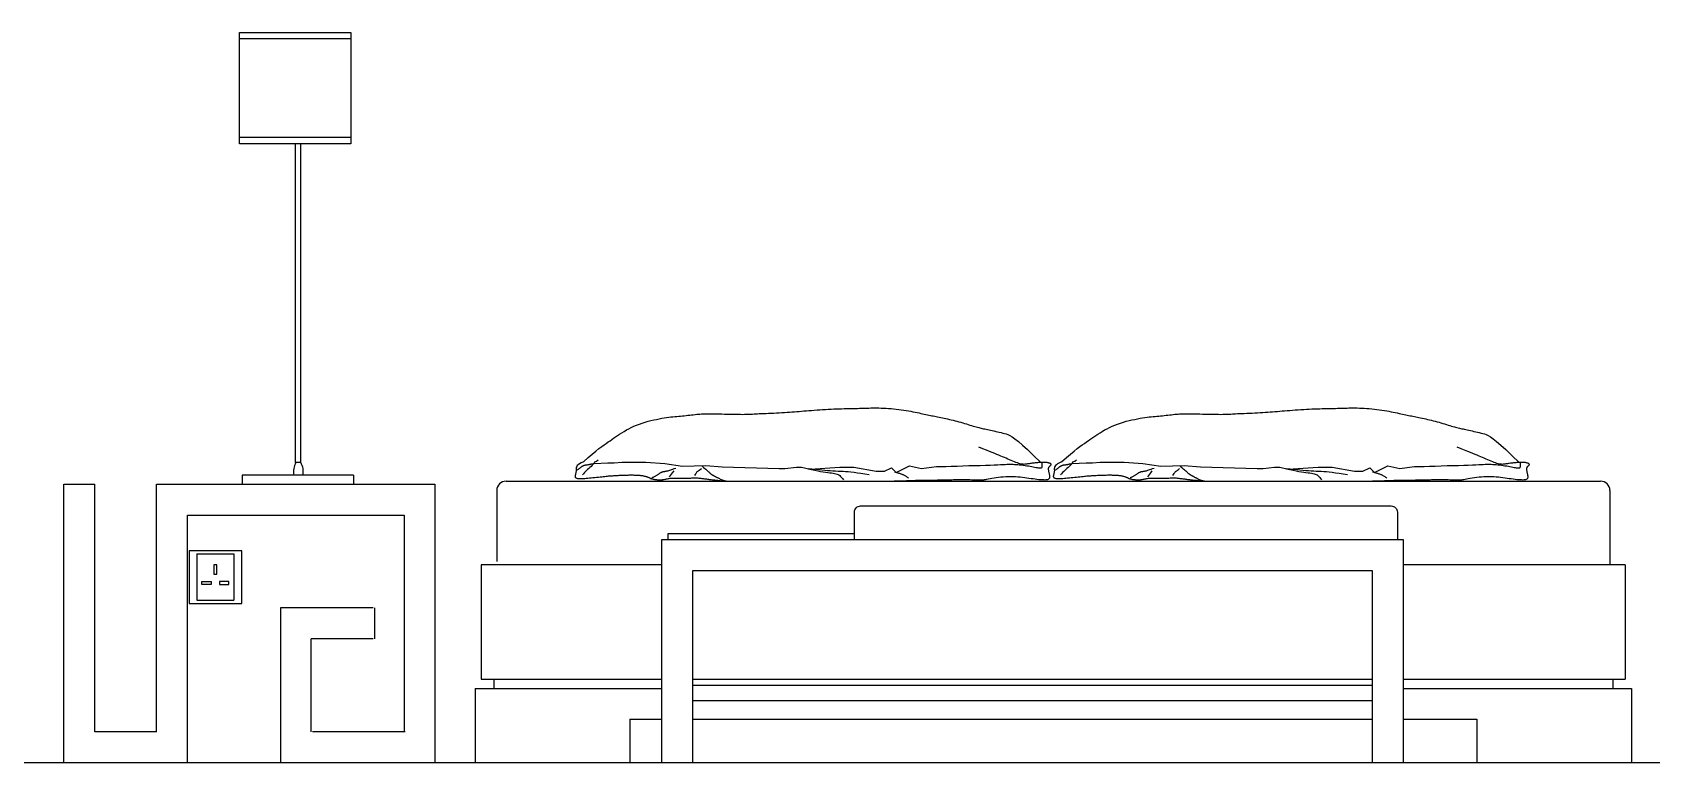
# Model space of a CAD drawing. Header units: inches. Extents: x 15.4 to 57.9, y 9.9 to 34.7.
# Drawn here: x 47.533 to 50.152, y 21.725 to 22.905 of the extents above; entities that cross this region are included whole.
import ezdxf

# ---------------------------------------------------------------- set-up
doc = ezdxf.new("R2010")
doc.units = ezdxf.units.IN
doc.header["$MEASUREMENT"] = 0
doc.layers.add('1', color=1, linetype='Continuous')
doc.layers.add('4', color=4, linetype='Continuous')

msp = doc.modelspace()

# ---------------------------------------------------------------- linework, layer by layer
at = {"layer": '1'}
for p, q in [((47.8683, 22.8952), (48.0483, 22.8952)), ((48.0483, 22.7352), (47.8683, 22.7352)), ((47.9583, 22.7252), (47.9583, 22.2096)), ((47.9667, 22.7252), (47.9667, 22.2096)), ((47.9676, 22.2096), (47.9593, 22.2096)), ((48.0524, 22.1896), (47.8724, 22.1896)), ((47.8724, 22.1896), (47.8724, 22.1746)), ((48.0524, 22.1896), (48.0524, 22.1746)), ((48.2993, 22.1796), (50.0693, 22.1796)), ((47.5843, 22.1746), (47.6343, 22.1746)), ((47.5843, 21.7246), (47.5843, 22.1746)), ((47.6343, 21.7746), (47.6343, 22.1746)), ((47.7343, 21.7746), (47.7343, 22.1746)), ((47.7343, 22.1746), (48.1843, 22.1746)), ((48.1843, 22.1746), (48.1843, 21.7246)), ((48.2843, 22.1646), (48.2843, 22.0496)), ((50.0843, 22.1646), (50.0843, 22.0446)), ((47.7843, 21.7246), (47.7843, 22.1246)), ((47.7843, 22.1246), (48.1343, 22.1246)), ((48.1343, 22.1246), (48.1343, 21.7746)), ((47.7993, 22.0621), (47.7993, 21.9871)), ((47.7993, 22.0621), (47.8593, 22.0621)), ((47.8593, 22.0621), (47.8593, 21.9871)), ((48.2593, 22.0446), (48.2593, 21.8596)), ((48.5507, 22.0446), (48.2593, 22.0446)), ((50.1093, 22.0446), (49.7507, 22.0446)), ((50.1093, 22.0446), (50.1093, 21.8596)), ((47.7993, 21.9871), (47.8593, 21.9871)), ((48.0843, 21.9746), (47.9343, 21.9746)), ((47.9343, 21.9746), (47.9343, 21.7246)), ((48.0863, 21.9746), (48.0863, 21.9246)), ((47.9843, 21.7746), (47.9843, 21.9246)), ((48.0843, 21.9246), (47.9843, 21.9246)), ((48.2493, 21.8446), (48.5507, 21.8446)), ((48.2493, 21.8446), (48.2493, 21.7246)), ((48.2593, 21.8596), (48.5507, 21.8596)), ((48.2793, 21.8596), (48.2793, 21.8446)), ((48.6007, 21.8596), (49.7007, 21.8596)), ((49.7507, 21.8596), (50.1093, 21.8596)), ((49.7507, 21.8446), (50.1193, 21.8446)), ((50.0893, 21.8596), (50.0893, 21.8446)), ((50.1193, 21.8446), (50.1193, 21.7246)), ((48.4993, 21.7946), (48.4993, 21.7246)), ((48.4993, 21.7946), (48.5507, 21.7946)), ((48.6007, 21.7946), (49.7007, 21.7946)), ((49.7507, 21.7946), (49.8693, 21.7946)), ((49.8693, 21.7946), (49.8693, 21.7246)), ((47.7343, 21.7746), (47.6343, 21.7746)), ((48.1363, 21.7746), (47.9863, 21.7746))]:
    msp.add_line(p, q, dxfattribs=at)
for points in [[(47.8683, 22.9052), (48.0483, 22.9052), (48.0483, 22.7252), (47.8683, 22.7252)], [(47.7868, 21.9821), (47.8718, 21.9821), (47.8718, 22.0671), (47.7868, 22.0671)], [(47.8268, 22.0291), (47.8318, 22.0291), (47.8318, 22.0441), (47.8268, 22.0441)], [(47.8225, 22.0176), (47.8225, 22.0126), (47.8075, 22.0126), (47.8075, 22.0176)], [(47.8361, 22.0176), (47.8361, 22.0126), (47.8511, 22.0126), (47.8511, 22.0176)]]:
    msp.add_lwpolyline(points, close=True, dxfattribs=at)
for points in [[(48.4243, 22.2111), (48.4321, 22.2178), (48.4388, 22.2235), (48.4446, 22.2282), (48.4496, 22.2322), (48.454, 22.2355), (48.4578, 22.2384), (48.4613, 22.2408), (48.4644, 22.243), (48.4674, 22.245), (48.4703, 22.247), (48.4733, 22.249), (48.4765, 22.2512), (48.4797, 22.2534), (48.483, 22.2557), (48.4865, 22.2579), (48.4901, 22.2601), (48.4939, 22.2624), (48.4978, 22.2645), (48.5018, 22.2666), (48.506, 22.2685), (48.5104, 22.2703), (48.5149, 22.272), (48.5196, 22.2736), (48.5242, 22.275), (48.5289, 22.2764), (48.5336, 22.2776), (48.5382, 22.2787), (48.5427, 22.2796), (48.547, 22.2805), (48.5512, 22.2813), (48.5551, 22.2819), (48.5589, 22.2825), (48.5625, 22.283), (48.5659, 22.2834), (48.5692, 22.2838), (48.5724, 22.2841), (48.5755, 22.2844), (48.5785, 22.2847), (48.5815, 22.2849), (48.5845, 22.2852), (48.5874, 22.2855), (48.5904, 22.2858), (48.5934, 22.2861), (48.5963, 22.2865), (48.5992, 22.2868), (48.6021, 22.2871), (48.6049, 22.2874), (48.6076, 22.2877), (48.6103, 22.2879), (48.6128, 22.2881), (48.6153, 22.2883), (48.6177, 22.2884), (48.6201, 22.2885), (48.6225, 22.2886), (48.625, 22.2886), (48.6277, 22.2887), (48.6304, 22.2886), (48.6334, 22.2886), (48.6366, 22.2885), (48.6402, 22.2885), (48.644, 22.2884), (48.6481, 22.2883), (48.6524, 22.2882), (48.6568, 22.2881), (48.6613, 22.288), (48.6657, 22.2879), (48.6701, 22.2878), (48.6742, 22.2877), (48.6782, 22.2877), (48.6818, 22.2876), (48.685, 22.2877), (48.688, 22.2877), (48.6907, 22.2878), (48.6932, 22.2879), (48.6956, 22.288), (48.698, 22.2881), (48.7005, 22.2883), (48.7031, 22.2884), (48.7058, 22.2886), (48.7088, 22.2888), (48.7122, 22.2889), (48.7158, 22.2891), (48.7197, 22.2893), (48.7237, 22.2894), (48.728, 22.2896), (48.7323, 22.2898), (48.7366, 22.29), (48.741, 22.2902), (48.7453, 22.2905), (48.7496, 22.2907), (48.7537, 22.291), (48.7577, 22.2912), (48.7617, 22.2915), (48.7656, 22.2918), (48.7694, 22.2921), (48.7733, 22.2925), (48.7772, 22.2928), (48.7811, 22.2931), (48.7851, 22.2934), (48.7892, 22.2938), (48.7935, 22.2941), (48.7978, 22.2944), (48.8023, 22.2948), (48.8068, 22.2951), (48.8113, 22.2954), (48.8159, 22.2957), (48.8204, 22.2959), (48.8249, 22.2962), (48.8293, 22.2964), (48.8336, 22.2966), (48.8378, 22.2967), (48.8419, 22.2968), (48.8459, 22.2969), (48.8498, 22.297), (48.8535, 22.2971), (48.8572, 22.2971), (48.8607, 22.2972), (48.8642, 22.2973), (48.8675, 22.2973), (48.8707, 22.2974), (48.8739, 22.2975), (48.8769, 22.2976), (48.88, 22.2977), (48.883, 22.2978), (48.886, 22.2979), (48.889, 22.298), (48.8922, 22.298), (48.8954, 22.298), (48.8988, 22.298), (48.9023, 22.298), (48.906, 22.2978), (48.9098, 22.2977), (48.9138, 22.2975), (48.9178, 22.2972), (48.922, 22.2969), (48.9261, 22.2966), (48.9303, 22.2961), (48.9344, 22.2957), (48.9385, 22.2952), (48.9425, 22.2946), (48.9464, 22.294), (48.9501, 22.2934), (48.9537, 22.2927), (48.9573, 22.292), (48.9607, 22.2913), (48.9639, 22.2906), (48.9671, 22.2899), (48.9701, 22.2892), (48.9729, 22.2885), (48.9757, 22.2879), (48.9783, 22.2874), (48.9808, 22.2868), (48.9832, 22.2863), (48.9856, 22.2859), (48.9879, 22.2854), (48.9902, 22.285), (48.9925, 22.2846), (48.9948, 22.2841), (48.9972, 22.2837), (48.9997, 22.2832), (49.0023, 22.2827), (49.0049, 22.2821), (49.0077, 22.2815), (49.0105, 22.2809), (49.0133, 22.2802), (49.0163, 22.2796), (49.0193, 22.2788), (49.0223, 22.2781), (49.0254, 22.2773), (49.0285, 22.2765), (49.0316, 22.2756), (49.0347, 22.2748), (49.0377, 22.2739), (49.0408, 22.273), (49.0438, 22.2721), (49.0467, 22.2712), (49.0495, 22.2704), (49.0522, 22.2696), (49.0548, 22.2688), (49.0572, 22.2681), (49.0595, 22.2675), (49.0616, 22.2669), (49.0636, 22.2664), (49.0656, 22.2659), (49.0675, 22.2654), (49.0695, 22.2649), (49.0714, 22.2645), (49.0735, 22.264), (49.0756, 22.2636), (49.0779, 22.2631), (49.0803, 22.2626), (49.0828, 22.262), (49.0855, 22.2614), (49.0883, 22.2608), (49.0911, 22.2602), (49.094, 22.2596), (49.0969, 22.2589), (49.0998, 22.2582), (49.1026, 22.2575), (49.1054, 22.2568), (49.1081, 22.2561), (49.1109, 22.2551), (49.1141, 22.2536), (49.1178, 22.2514), (49.1223, 22.2482), (49.1279, 22.2439), (49.1346, 22.2381), (49.1427, 22.2307), (49.1525, 22.2214), (49.1642, 22.2099)], [(49.1976, 22.2111), (49.2054, 22.2178), (49.2121, 22.2235), (49.2179, 22.2282), (49.223, 22.2322), (49.2273, 22.2355), (49.2312, 22.2384), (49.2346, 22.2408), (49.2377, 22.243), (49.2407, 22.245), (49.2436, 22.247), (49.2467, 22.249), (49.2498, 22.2512), (49.253, 22.2534), (49.2564, 22.2557), (49.2598, 22.2579), (49.2634, 22.2601), (49.2672, 22.2624), (49.2711, 22.2645), (49.2751, 22.2666), (49.2794, 22.2685), (49.2837, 22.2703), (49.2883, 22.272), (49.2929, 22.2736), (49.2976, 22.275), (49.3022, 22.2764), (49.3069, 22.2776), (49.3115, 22.2787), (49.316, 22.2796), (49.3204, 22.2805), (49.3245, 22.2813), (49.3285, 22.2819), (49.3322, 22.2825), (49.3358, 22.283), (49.3392, 22.2834), (49.3425, 22.2838), (49.3457, 22.2841), (49.3488, 22.2844), (49.3518, 22.2847), (49.3548, 22.2849), (49.3578, 22.2852), (49.3608, 22.2855), (49.3637, 22.2858), (49.3667, 22.2861), (49.3696, 22.2865), (49.3725, 22.2868), (49.3754, 22.2871), (49.3782, 22.2874), (49.3809, 22.2877), (49.3836, 22.2879), (49.3861, 22.2881), (49.3886, 22.2883), (49.391, 22.2884), (49.3934, 22.2885), (49.3959, 22.2886), (49.3984, 22.2886), (49.401, 22.2887), (49.4038, 22.2886), (49.4067, 22.2886), (49.41, 22.2885), (49.4135, 22.2885), (49.4173, 22.2884), (49.4214, 22.2883), (49.4257, 22.2882), (49.4302, 22.2881), (49.4346, 22.288), (49.439, 22.2879), (49.4434, 22.2878), (49.4476, 22.2877), (49.4515, 22.2877), (49.4551, 22.2876), (49.4583, 22.2877), (49.4613, 22.2877), (49.464, 22.2878), (49.4665, 22.2879), (49.4689, 22.288), (49.4714, 22.2881), (49.4738, 22.2883), (49.4764, 22.2884), (49.4791, 22.2886), (49.4822, 22.2888), (49.4855, 22.2889), (49.4891, 22.2891), (49.493, 22.2893), (49.4971, 22.2894), (49.5013, 22.2896), (49.5056, 22.2898), (49.51, 22.29), (49.5143, 22.2902), (49.5187, 22.2905), (49.5229, 22.2907), (49.527, 22.291), (49.5311, 22.2912), (49.535, 22.2915), (49.5389, 22.2918), (49.5427, 22.2921), (49.5466, 22.2925), (49.5505, 22.2928), (49.5544, 22.2931), (49.5584, 22.2934), (49.5626, 22.2938), (49.5668, 22.2941), (49.5712, 22.2944), (49.5756, 22.2948), (49.5801, 22.2951), (49.5846, 22.2954), (49.5892, 22.2957), (49.5937, 22.2959), (49.5982, 22.2962), (49.6026, 22.2964), (49.6069, 22.2966), (49.6112, 22.2967), (49.6153, 22.2968), (49.6192, 22.2969), (49.6231, 22.297), (49.6269, 22.2971), (49.6305, 22.2971), (49.6341, 22.2972), (49.6375, 22.2973), (49.6408, 22.2973), (49.6441, 22.2974), (49.6472, 22.2975), (49.6503, 22.2976), (49.6533, 22.2977), (49.6563, 22.2978), (49.6593, 22.2979), (49.6624, 22.298), (49.6655, 22.298), (49.6687, 22.298), (49.6721, 22.298), (49.6756, 22.298), (49.6793, 22.2978), (49.6831, 22.2977), (49.6871, 22.2975), (49.6912, 22.2972), (49.6953, 22.2969), (49.6994, 22.2966), (49.7036, 22.2961), (49.7077, 22.2957), (49.7118, 22.2952), (49.7158, 22.2946), (49.7197, 22.294), (49.7234, 22.2934), (49.7271, 22.2927), (49.7306, 22.292), (49.734, 22.2913), (49.7373, 22.2906), (49.7404, 22.2899), (49.7434, 22.2892), (49.7463, 22.2885), (49.749, 22.2879), (49.7516, 22.2874), (49.7541, 22.2868), (49.7566, 22.2863), (49.7589, 22.2859), (49.7612, 22.2854), (49.7635, 22.285), (49.7658, 22.2846), (49.7682, 22.2841), (49.7706, 22.2837), (49.773, 22.2832), (49.7756, 22.2827), (49.7782, 22.2821), (49.781, 22.2815), (49.7838, 22.2809), (49.7867, 22.2802), (49.7896, 22.2796), (49.7926, 22.2788), (49.7956, 22.2781), (49.7987, 22.2773), (49.8018, 22.2765), (49.8049, 22.2756), (49.808, 22.2748), (49.8111, 22.2739), (49.8141, 22.273), (49.8171, 22.2721), (49.82, 22.2712), (49.8228, 22.2704), (49.8255, 22.2696), (49.8281, 22.2688), (49.8305, 22.2681), (49.8328, 22.2675), (49.8349, 22.2669), (49.837, 22.2664), (49.8389, 22.2659), (49.8409, 22.2654), (49.8428, 22.2649), (49.8448, 22.2645), (49.8468, 22.264), (49.8489, 22.2636), (49.8512, 22.2631), (49.8536, 22.2626), (49.8562, 22.262), (49.8589, 22.2614), (49.8616, 22.2608), (49.8645, 22.2602), (49.8673, 22.2596), (49.8702, 22.2589), (49.8731, 22.2582), (49.8759, 22.2575), (49.8787, 22.2568), (49.8814, 22.2561), (49.8842, 22.2551), (49.8874, 22.2536), (49.8912, 22.2514), (49.8957, 22.2482), (49.9012, 22.2439), (49.9079, 22.2381), (49.9161, 22.2307), (49.9259, 22.2214), (49.9375, 22.2099)], [(48.905, 22.1796), (48.9091, 22.1796), (48.9134, 22.1797), (48.9178, 22.1798), (48.9224, 22.1799), (48.9271, 22.18), (48.9319, 22.1801), (48.9368, 22.1802), (48.9418, 22.1804), (48.9467, 22.1805), (48.9517, 22.1807), (48.9567, 22.1808), (48.9616, 22.181), (48.9665, 22.1811), (48.9712, 22.1812), (48.9759, 22.1813), (48.9803, 22.1814), (48.9847, 22.1814), (48.9889, 22.1815), (48.9929, 22.1815), (48.9968, 22.1816), (49.0004, 22.1816), (49.0039, 22.1816), (49.0072, 22.1817), (49.0102, 22.1817), (49.013, 22.1818), (49.0156, 22.1818), (49.018, 22.1819), (49.0204, 22.182), (49.0227, 22.1821), (49.0249, 22.1821), (49.0272, 22.1822), (49.0296, 22.1822), (49.0321, 22.1822), (49.0347, 22.1822), (49.0375, 22.1822), (49.0404, 22.1822), (49.0434, 22.1822), (49.0465, 22.1821), (49.0495, 22.1821), (49.0524, 22.182), (49.0553, 22.1819), (49.0579, 22.1818), (49.0603, 22.1818), (49.0624, 22.1817), (49.0642, 22.1817), (49.0657, 22.1817), (49.067, 22.1817), (49.0682, 22.1817), (49.0693, 22.1818), (49.0705, 22.1819), (49.0717, 22.182), (49.0732, 22.1823), (49.0749, 22.1826), (49.0769, 22.1829), (49.0792, 22.1834), (49.082, 22.1839), (49.085, 22.1844), (49.0884, 22.185), (49.0919, 22.1855), (49.0956, 22.186), (49.0995, 22.1865), (49.1034, 22.1869), (49.1074, 22.1872), (49.1114, 22.1873), (49.1154, 22.1874), (49.1193, 22.1873), (49.1231, 22.1871), (49.1269, 22.1868), (49.1307, 22.1864), (49.1344, 22.186), (49.138, 22.1855), (49.1415, 22.1851), (49.1449, 22.1846), (49.1483, 22.1841), (49.1516, 22.1837), (49.1547, 22.1833), (49.1578, 22.1829), (49.1606, 22.1826), (49.1634, 22.1823), (49.1659, 22.1822), (49.1682, 22.1821), (49.1703, 22.182), (49.1722, 22.1821), (49.1738, 22.1822), (49.1752, 22.1825), (49.1763, 22.1828), (49.1771, 22.1833), (49.1778, 22.1838), (49.1782, 22.1844), (49.1786, 22.1851), (49.1787, 22.1859), (49.1788, 22.1867), (49.1787, 22.1876), (49.1786, 22.1885), (49.1784, 22.1895), (49.1782, 22.1906), (49.178, 22.1916), (49.1777, 22.1927), (49.1774, 22.1937), (49.1772, 22.1948), (49.177, 22.1958), (49.1768, 22.1968), (49.1766, 22.1977), (49.1765, 22.1986), (49.1765, 22.1993), (49.1766, 22.2), (49.1767, 22.2007), (49.1768, 22.2012), (49.1771, 22.2018), (49.1773, 22.2022), (49.1776, 22.2027), (49.1779, 22.2031), (49.1782, 22.2035), (49.1786, 22.2038), (49.1789, 22.2042), (49.1793, 22.2045), (49.1796, 22.2049), (49.18, 22.2052), (49.1802, 22.2055), (49.1805, 22.2058), (49.1806, 22.2061), (49.1807, 22.2064), (49.1807, 22.2068), (49.1806, 22.2071), (49.1804, 22.2074), (49.1801, 22.2077), (49.1797, 22.208), (49.1792, 22.2083), (49.1786, 22.2085), (49.1779, 22.2088), (49.1772, 22.209), (49.1763, 22.2092), (49.1754, 22.2094), (49.1745, 22.2096), (49.1735, 22.2097), (49.1725, 22.2099), (49.1714, 22.2099), (49.1702, 22.21), (49.169, 22.21), (49.1677, 22.21), (49.1663, 22.21), (49.1649, 22.2099), (49.1635, 22.2099), (49.1619, 22.2098), (49.1603, 22.2097), (49.1586, 22.2095), (49.1569, 22.2094), (49.1552, 22.2092), (49.1535, 22.209), (49.1517, 22.2088), (49.15, 22.2086), (49.1484, 22.2084), (49.1468, 22.2082), (49.1452, 22.2079), (49.1438, 22.2077), (49.1424, 22.2074), (49.1411, 22.2072), (49.1398, 22.207), (49.1384, 22.2069), (49.137, 22.2068), (49.1356, 22.2069), (49.134, 22.207), (49.1323, 22.2073), (49.1304, 22.2077), (49.1284, 22.2083), (49.1262, 22.2091), (49.1239, 22.2099), (49.1214, 22.2109), (49.1189, 22.2119), (49.1162, 22.2131), (49.1135, 22.2142), (49.1107, 22.2154), (49.1079, 22.2166), (49.1051, 22.2179), (49.1023, 22.219), (49.0994, 22.2202), (49.0964, 22.2215), (49.0931, 22.2228), (49.0895, 22.2243), (49.0855, 22.2259), (49.0811, 22.2277), (49.0761, 22.2297), (49.0705, 22.232), (49.0641, 22.2346)], [(49.6783, 22.1796), (49.6824, 22.1796), (49.6867, 22.1797), (49.6912, 22.1798), (49.6957, 22.1799), (49.7004, 22.18), (49.7052, 22.1801), (49.7101, 22.1802), (49.7151, 22.1804), (49.7201, 22.1805), (49.7251, 22.1807), (49.73, 22.1808), (49.7349, 22.181), (49.7398, 22.1811), (49.7445, 22.1812), (49.7492, 22.1813), (49.7537, 22.1814), (49.758, 22.1814), (49.7622, 22.1815), (49.7663, 22.1815), (49.7701, 22.1816), (49.7738, 22.1816), (49.7772, 22.1816), (49.7805, 22.1817), (49.7835, 22.1817), (49.7863, 22.1818), (49.7889, 22.1818), (49.7914, 22.1819), (49.7937, 22.182), (49.796, 22.1821), (49.7983, 22.1821), (49.8006, 22.1822), (49.8029, 22.1822), (49.8054, 22.1822), (49.808, 22.1822), (49.8108, 22.1822), (49.8137, 22.1822), (49.8167, 22.1822), (49.8198, 22.1821), (49.8228, 22.1821), (49.8258, 22.182), (49.8286, 22.1819), (49.8312, 22.1818), (49.8336, 22.1818), (49.8357, 22.1817), (49.8375, 22.1817), (49.839, 22.1817), (49.8403, 22.1817), (49.8415, 22.1817), (49.8426, 22.1818), (49.8438, 22.1819), (49.8451, 22.182), (49.8465, 22.1823), (49.8482, 22.1826), (49.8502, 22.1829), (49.8526, 22.1834), (49.8553, 22.1839), (49.8584, 22.1844), (49.8617, 22.185), (49.8652, 22.1855), (49.8689, 22.186), (49.8728, 22.1865), (49.8767, 22.1869), (49.8807, 22.1872), (49.8847, 22.1873), (49.8887, 22.1874), (49.8926, 22.1873), (49.8965, 22.1871), (49.9003, 22.1868), (49.904, 22.1864), (49.9077, 22.186), (49.9113, 22.1855), (49.9148, 22.1851), (49.9183, 22.1846), (49.9216, 22.1841), (49.9249, 22.1837), (49.9281, 22.1833), (49.9311, 22.1829), (49.934, 22.1826), (49.9367, 22.1823), (49.9392, 22.1822), (49.9416, 22.1821), (49.9437, 22.182), (49.9455, 22.1821), (49.9472, 22.1822), (49.9485, 22.1825), (49.9496, 22.1828), (49.9505, 22.1833), (49.9511, 22.1838), (49.9516, 22.1844), (49.9519, 22.1851), (49.952, 22.1859), (49.9521, 22.1867), (49.952, 22.1876), (49.9519, 22.1885), (49.9517, 22.1895), (49.9515, 22.1906), (49.9513, 22.1916), (49.951, 22.1927), (49.9508, 22.1937), (49.9505, 22.1948), (49.9503, 22.1958), (49.9501, 22.1968), (49.95, 22.1977), (49.9499, 22.1986), (49.9499, 22.1993), (49.9499, 22.2), (49.95, 22.2007), (49.9502, 22.2012), (49.9504, 22.2018), (49.9506, 22.2022), (49.9509, 22.2027), (49.9512, 22.2031), (49.9516, 22.2035), (49.9519, 22.2038), (49.9523, 22.2042), (49.9526, 22.2045), (49.953, 22.2049), (49.9533, 22.2052), (49.9536, 22.2055), (49.9538, 22.2058), (49.954, 22.2061), (49.9541, 22.2064), (49.9541, 22.2068), (49.954, 22.2071), (49.9537, 22.2074), (49.9534, 22.2077), (49.953, 22.208), (49.9525, 22.2083), (49.9519, 22.2085), (49.9512, 22.2088), (49.9505, 22.209), (49.9497, 22.2092), (49.9488, 22.2094), (49.9478, 22.2096), (49.9468, 22.2097), (49.9458, 22.2099), (49.9447, 22.2099), (49.9435, 22.21), (49.9423, 22.21), (49.941, 22.21), (49.9397, 22.21), (49.9383, 22.2099), (49.9368, 22.2099), (49.9352, 22.2098), (49.9336, 22.2097), (49.932, 22.2095), (49.9303, 22.2094), (49.9285, 22.2092), (49.9268, 22.209), (49.9251, 22.2088), (49.9234, 22.2086), (49.9217, 22.2084), (49.9201, 22.2082), (49.9186, 22.2079), (49.9171, 22.2077), (49.9158, 22.2074), (49.9144, 22.2072), (49.9131, 22.207), (49.9117, 22.2069), (49.9104, 22.2068), (49.9089, 22.2069), (49.9073, 22.207), (49.9056, 22.2073), (49.9038, 22.2077), (49.9017, 22.2083), (49.8996, 22.2091), (49.8972, 22.2099), (49.8948, 22.2109), (49.8922, 22.2119), (49.8895, 22.2131), (49.8868, 22.2142), (49.884, 22.2154), (49.8812, 22.2166), (49.8784, 22.2179), (49.8756, 22.219), (49.8727, 22.2202), (49.8697, 22.2215), (49.8664, 22.2228), (49.8628, 22.2243), (49.8589, 22.2259), (49.8544, 22.2277), (49.8494, 22.2297), (49.8438, 22.232), (49.8374, 22.2346)], [(48.4243, 22.2111), (48.4208, 22.2094), (48.418, 22.2077), (48.4159, 22.2061), (48.4145, 22.2047), (48.4135, 22.2033), (48.4129, 22.202), (48.4126, 22.2008), (48.4126, 22.1996), (48.4126, 22.1985), (48.4127, 22.1974), (48.4126, 22.1963), (48.4126, 22.1953), (48.4124, 22.1943), (48.4122, 22.1934), (48.412, 22.1924), (48.4118, 22.1916), (48.4116, 22.1907), (48.4114, 22.19), (48.4112, 22.1892), (48.411, 22.1885), (48.411, 22.1879), (48.411, 22.1873), (48.411, 22.1868), (48.4112, 22.1863), (48.4114, 22.1858), (48.4117, 22.1854), (48.4121, 22.1851), (48.4126, 22.1848), (48.4132, 22.1845), (48.4139, 22.1843), (48.4148, 22.1841), (48.4157, 22.184), (48.4168, 22.1839), (48.418, 22.1838), (48.4194, 22.1838), (48.4209, 22.1838), (48.4226, 22.1839), (48.4245, 22.184), (48.4266, 22.1841), (48.4289, 22.1843), (48.4314, 22.1845), (48.4341, 22.1848), (48.4369, 22.185), (48.4398, 22.1853), (48.4427, 22.1857), (48.4457, 22.186), (48.4486, 22.1863), (48.4514, 22.1866), (48.4541, 22.1869), (48.4566, 22.1872), (48.459, 22.1874), (48.4612, 22.1876), (48.4632, 22.1878), (48.4651, 22.188), (48.4669, 22.1881), (48.4686, 22.1883), (48.4702, 22.1884), (48.4719, 22.1885), (48.4735, 22.1886), (48.4752, 22.1887), (48.4769, 22.1888), (48.4786, 22.1889), (48.4804, 22.189), (48.4822, 22.1891), (48.4841, 22.1892), (48.4859, 22.1893), (48.4878, 22.1894), (48.4896, 22.1894), (48.4914, 22.1895), (48.4932, 22.1896), (48.495, 22.1896), (48.4967, 22.1896), (48.4984, 22.1897), (48.5001, 22.1897), (48.5017, 22.1897), (48.5033, 22.1897), (48.5048, 22.1897), (48.5063, 22.1896), (48.5078, 22.1896), (48.5092, 22.1896), (48.5106, 22.1895), (48.5119, 22.1894), (48.5131, 22.1893), (48.5143, 22.1893), (48.5155, 22.1891), (48.5167, 22.189), (48.5178, 22.1889), (48.5189, 22.1887), (48.52, 22.1886), (48.5211, 22.1884), (48.5222, 22.1881), (48.5232, 22.1879), (48.5242, 22.1877), (48.5252, 22.1874), (48.5262, 22.1871), (48.5271, 22.1869), (48.5279, 22.1866), (48.5287, 22.1863), (48.5293, 22.1861), (48.53, 22.1858), (48.5305, 22.1856), (48.5309, 22.1853), (48.5313, 22.1851), (48.5317, 22.1849), (48.5321, 22.1846), (48.5324, 22.1844), (48.5329, 22.1842), (48.5333, 22.184), (48.5339, 22.1838), (48.5345, 22.1836), (48.5353, 22.1834), (48.5362, 22.1832), (48.5372, 22.183), (48.5382, 22.1828), (48.5393, 22.1826), (48.5404, 22.1825), (48.5415, 22.1823), (48.5426, 22.1821), (48.5437, 22.182), (48.5448, 22.1819), (48.5457, 22.1818), (48.5467, 22.1817), (48.5476, 22.1817), (48.5485, 22.1817), (48.5494, 22.1817), (48.5503, 22.1817), (48.5512, 22.1818), (48.5521, 22.1819), (48.5531, 22.1821), (48.5541, 22.1822), (48.5552, 22.1825), (48.5564, 22.1827), (48.5576, 22.183), (48.559, 22.1833), (48.5603, 22.1836), (48.5618, 22.1838), (48.5633, 22.1841), (48.5649, 22.1843), (48.5665, 22.1845), (48.5682, 22.1846), (48.57, 22.1847), (48.5718, 22.1847), (48.5737, 22.1847), (48.5756, 22.1846), (48.5775, 22.1846), (48.5794, 22.1845), (48.5814, 22.1844), (48.5833, 22.1843), (48.5852, 22.1843), (48.5871, 22.1843), (48.589, 22.1843), (48.5908, 22.1844), (48.5926, 22.1844), (48.5944, 22.1845), (48.5962, 22.1846), (48.5979, 22.1847), (48.5996, 22.1848), (48.6013, 22.1849), (48.603, 22.1849), (48.6046, 22.185), (48.6063, 22.1849), (48.6079, 22.1849), (48.6095, 22.1848), (48.611, 22.1847), (48.6126, 22.1845), (48.6141, 22.1844), (48.6157, 22.1842), (48.6172, 22.184), (48.6188, 22.1838), (48.6203, 22.1836), (48.6218, 22.1834), (48.6234, 22.1832), (48.6249, 22.183), (48.6265, 22.1828), (48.628, 22.1826), (48.6296, 22.1824), (48.6312, 22.1822), (48.6329, 22.182), (48.6346, 22.1818), (48.6363, 22.1816), (48.638, 22.1814), (48.6398, 22.1812), (48.6417, 22.181), (48.6437, 22.1808), (48.6458, 22.1806), (48.648, 22.1804), (48.6504, 22.1803), (48.6529, 22.1801), (48.6555, 22.18), (48.6584, 22.1799), (48.6615, 22.1798), (48.6647, 22.1797), (48.6682, 22.1796), (48.6718, 22.1796), (48.6756, 22.1796), (48.6796, 22.1796)], [(48.4145, 22.1976), (48.4154, 22.1983), (48.4162, 22.199), (48.417, 22.1996), (48.4177, 22.2002), (48.4185, 22.2008), (48.4192, 22.2013), (48.4198, 22.2018), (48.4205, 22.2023), (48.4211, 22.2027), (48.4216, 22.2031), (48.4221, 22.2035), (48.4226, 22.2038), (48.4231, 22.2041), (48.4235, 22.2044), (48.4239, 22.2046), (48.4244, 22.2048), (48.4248, 22.205), (48.4253, 22.2052), (48.4258, 22.2054), (48.4264, 22.2055), (48.427, 22.2057), (48.4276, 22.2058), (48.4283, 22.2059), (48.429, 22.206), (48.4297, 22.2061), (48.4305, 22.2062), (48.4312, 22.2063), (48.432, 22.2065), (48.4327, 22.2066), (48.4335, 22.2067), (48.4342, 22.2068), (48.435, 22.207), (48.4357, 22.2071), (48.4364, 22.2073), (48.4372, 22.2074), (48.438, 22.2076), (48.4388, 22.2077), (48.4397, 22.2079), (48.4407, 22.208), (48.4417, 22.2081)], [(48.4407, 22.2074), (48.4386, 22.2054), (48.4367, 22.2035), (48.4348, 22.2017), (48.433, 22.2001), (48.4312, 22.1984), (48.4295, 22.1968), (48.4278, 22.1952), (48.4261, 22.1935), (48.4244, 22.1917), (48.4227, 22.1898)], [(48.4417, 22.2081), (48.4427, 22.211), (48.4456, 22.2118), (48.4484, 22.2139)], [(48.4417, 22.2081), (48.4641, 22.2091), (48.4743, 22.2091), (48.4866, 22.2101), (48.5254, 22.2101), (48.556, 22.2081), (48.5846, 22.204), (48.6223, 22.205), (48.6489, 22.203), (48.7407, 22.1999), (48.7503, 22.2002)], [(48.9953, 22.2032), (49.0024, 22.2034), (49.0105, 22.2036), (49.0193, 22.2039), (49.0286, 22.2041), (49.0382, 22.2044), (49.0478, 22.2047), (49.0572, 22.2049), (49.0662, 22.2052), (49.0745, 22.2055), (49.0821, 22.2057), (49.0886, 22.206), (49.0941, 22.2062), (49.0988, 22.2064), (49.1028, 22.2066), (49.1063, 22.2068), (49.1092, 22.2069), (49.1119, 22.207), (49.1143, 22.207), (49.1167, 22.207), (49.1191, 22.2069), (49.1216, 22.2068), (49.1242, 22.2066), (49.127, 22.2064), (49.1298, 22.2061), (49.1327, 22.2058), (49.1356, 22.2054), (49.1385, 22.205), (49.1414, 22.2046), (49.1441, 22.2042), (49.1468, 22.2037), (49.1493, 22.2032), (49.1517, 22.2028), (49.154, 22.2023), (49.156, 22.2019), (49.158, 22.2016), (49.1597, 22.2013), (49.1612, 22.2011), (49.1626, 22.201), (49.1637, 22.201), (49.1646, 22.2011), (49.1654, 22.2014), (49.1659, 22.2018), (49.1662, 22.2024), (49.1664, 22.2031), (49.1665, 22.2039), (49.1665, 22.2049), (49.1665, 22.206), (49.1664, 22.2072), (49.1664, 22.2085), (49.1663, 22.21)], [(49.1976, 22.2111), (49.1941, 22.2094), (49.1913, 22.2077), (49.1893, 22.2061), (49.1878, 22.2047), (49.1868, 22.2033), (49.1862, 22.202), (49.186, 22.2008), (49.1859, 22.1996), (49.1859, 22.1985), (49.186, 22.1974), (49.186, 22.1963), (49.1859, 22.1953), (49.1857, 22.1943), (49.1856, 22.1934), (49.1853, 22.1924), (49.1851, 22.1916), (49.1849, 22.1907), (49.1847, 22.19), (49.1845, 22.1892), (49.1844, 22.1885), (49.1843, 22.1879), (49.1843, 22.1873), (49.1844, 22.1868), (49.1845, 22.1863), (49.1847, 22.1858), (49.1851, 22.1854), (49.1855, 22.1851), (49.186, 22.1848), (49.1866, 22.1845), (49.1873, 22.1843), (49.1881, 22.1841), (49.189, 22.184), (49.1901, 22.1839), (49.1913, 22.1838), (49.1927, 22.1838), (49.1943, 22.1838), (49.196, 22.1839), (49.1979, 22.184), (49.1999, 22.1841), (49.2022, 22.1843), (49.2047, 22.1845), (49.2074, 22.1848), (49.2102, 22.185), (49.2131, 22.1853), (49.216, 22.1857), (49.219, 22.186), (49.2219, 22.1863), (49.2247, 22.1866), (49.2274, 22.1869), (49.23, 22.1872), (49.2323, 22.1874), (49.2345, 22.1876), (49.2365, 22.1878), (49.2384, 22.188), (49.2402, 22.1881), (49.2419, 22.1883), (49.2436, 22.1884), (49.2452, 22.1885), (49.2468, 22.1886), (49.2485, 22.1887), (49.2502, 22.1888), (49.252, 22.1889), (49.2538, 22.189), (49.2556, 22.1891), (49.2574, 22.1892), (49.2592, 22.1893), (49.2611, 22.1894), (49.2629, 22.1894), (49.2647, 22.1895), (49.2665, 22.1896), (49.2683, 22.1896), (49.27, 22.1896), (49.2718, 22.1897), (49.2734, 22.1897), (49.275, 22.1897), (49.2766, 22.1897), (49.2782, 22.1897), (49.2797, 22.1896), (49.2811, 22.1896), (49.2825, 22.1896), (49.2839, 22.1895), (49.2852, 22.1894), (49.2865, 22.1893), (49.2877, 22.1893), (49.2889, 22.1891), (49.29, 22.189), (49.2912, 22.1889), (49.2923, 22.1887), (49.2934, 22.1886), (49.2944, 22.1884), (49.2955, 22.1881), (49.2966, 22.1879), (49.2976, 22.1877), (49.2986, 22.1874), (49.2995, 22.1871), (49.3004, 22.1869), (49.3012, 22.1866), (49.302, 22.1863), (49.3027, 22.1861), (49.3033, 22.1858), (49.3038, 22.1856), (49.3043, 22.1853), (49.3047, 22.1851), (49.305, 22.1849), (49.3054, 22.1846), (49.3058, 22.1844), (49.3062, 22.1842), (49.3067, 22.184), (49.3072, 22.1838), (49.3079, 22.1836), (49.3087, 22.1834), (49.3095, 22.1832), (49.3105, 22.183), (49.3115, 22.1828), (49.3126, 22.1826), (49.3137, 22.1825), (49.3148, 22.1823), (49.3159, 22.1821), (49.317, 22.182), (49.3181, 22.1819), (49.3191, 22.1818), (49.32, 22.1817), (49.3209, 22.1817), (49.3218, 22.1817), (49.3227, 22.1817), (49.3236, 22.1817), (49.3245, 22.1818), (49.3254, 22.1819), (49.3264, 22.1821), (49.3274, 22.1822), (49.3285, 22.1825), (49.3297, 22.1827), (49.331, 22.183), (49.3323, 22.1833), (49.3337, 22.1836), (49.3351, 22.1838), (49.3366, 22.1841), (49.3382, 22.1843), (49.3399, 22.1845), (49.3416, 22.1846), (49.3433, 22.1847), (49.3451, 22.1847), (49.347, 22.1847), (49.3489, 22.1846), (49.3508, 22.1846), (49.3527, 22.1845), (49.3547, 22.1844), (49.3566, 22.1843), (49.3585, 22.1843), (49.3604, 22.1843), (49.3623, 22.1843), (49.3642, 22.1844), (49.366, 22.1844), (49.3678, 22.1845), (49.3695, 22.1846), (49.3713, 22.1847), (49.373, 22.1848), (49.3747, 22.1849), (49.3763, 22.1849), (49.378, 22.185), (49.3796, 22.1849), (49.3812, 22.1849), (49.3828, 22.1848), (49.3844, 22.1847), (49.3859, 22.1845), (49.3875, 22.1844), (49.389, 22.1842), (49.3906, 22.184), (49.3921, 22.1838), (49.3936, 22.1836), (49.3951, 22.1834), (49.3967, 22.1832), (49.3982, 22.183), (49.3998, 22.1828), (49.4014, 22.1826), (49.4029, 22.1824), (49.4046, 22.1822), (49.4062, 22.182), (49.4079, 22.1818), (49.4096, 22.1816), (49.4114, 22.1814), (49.4132, 22.1812), (49.4151, 22.181), (49.417, 22.1808), (49.4191, 22.1806), (49.4213, 22.1804), (49.4237, 22.1803), (49.4262, 22.1801), (49.4289, 22.18), (49.4317, 22.1799), (49.4348, 22.1798), (49.438, 22.1797), (49.4415, 22.1796), (49.4451, 22.1796), (49.4489, 22.1796), (49.4529, 22.1796)], [(49.1879, 22.1976), (49.1887, 22.1983), (49.1895, 22.199), (49.1903, 22.1996), (49.1911, 22.2002), (49.1918, 22.2008), (49.1925, 22.2013), (49.1932, 22.2018), (49.1938, 22.2023), (49.1944, 22.2027), (49.1949, 22.2031), (49.1954, 22.2035), (49.1959, 22.2038), (49.1964, 22.2041), (49.1968, 22.2044), (49.1973, 22.2046), (49.1977, 22.2048), (49.1982, 22.205), (49.1986, 22.2052), (49.1991, 22.2054), (49.1997, 22.2055), (49.2003, 22.2057), (49.2009, 22.2058), (49.2016, 22.2059), (49.2023, 22.206), (49.203, 22.2061), (49.2038, 22.2062), (49.2045, 22.2063), (49.2053, 22.2065), (49.2061, 22.2066), (49.2068, 22.2067), (49.2076, 22.2068), (49.2083, 22.207), (49.209, 22.2071), (49.2098, 22.2073), (49.2105, 22.2074), (49.2113, 22.2076), (49.2122, 22.2077), (49.2131, 22.2079), (49.214, 22.208), (49.215, 22.2081)], [(49.214, 22.2074), (49.212, 22.2054), (49.21, 22.2035), (49.2081, 22.2017), (49.2063, 22.2001), (49.2045, 22.1984), (49.2028, 22.1968), (49.2011, 22.1952), (49.1994, 22.1935), (49.1977, 22.1917), (49.196, 22.1898)], [(49.215, 22.2081), (49.216, 22.211), (49.2189, 22.2118), (49.2218, 22.2139)], [(49.215, 22.2081), (49.2375, 22.2091), (49.2477, 22.2091), (49.2599, 22.2101), (49.2987, 22.2101), (49.3293, 22.2081), (49.3579, 22.204), (49.3957, 22.205), (49.4222, 22.203), (49.5141, 22.1999), (49.5236, 22.2002)], [(49.7686, 22.2032), (49.7758, 22.2034), (49.7838, 22.2036), (49.7927, 22.2039), (49.8019, 22.2041), (49.8115, 22.2044), (49.8211, 22.2047), (49.8305, 22.2049), (49.8395, 22.2052), (49.8479, 22.2055), (49.8554, 22.2057), (49.8619, 22.206), (49.8674, 22.2062), (49.8722, 22.2064), (49.8762, 22.2066), (49.8796, 22.2068), (49.8826, 22.2069), (49.8852, 22.207), (49.8876, 22.207), (49.89, 22.207), (49.8924, 22.2069), (49.8949, 22.2068), (49.8976, 22.2066), (49.9003, 22.2064), (49.9032, 22.2061), (49.9061, 22.2058), (49.909, 22.2054), (49.9118, 22.205), (49.9147, 22.2046), (49.9175, 22.2042), (49.9201, 22.2037), (49.9227, 22.2032), (49.925, 22.2028), (49.9273, 22.2023), (49.9294, 22.2019), (49.9313, 22.2016), (49.933, 22.2013), (49.9346, 22.2011), (49.9359, 22.201), (49.9371, 22.201), (49.938, 22.2011), (49.9387, 22.2014), (49.9392, 22.2018), (49.9395, 22.2024), (49.9398, 22.2031), (49.9398, 22.2039), (49.9399, 22.2049), (49.9398, 22.206), (49.9398, 22.2072), (49.9397, 22.2085), (49.9397, 22.21)], [(48.535, 22.1853), (48.5358, 22.1856), (48.5366, 22.1859), (48.5375, 22.1863), (48.5384, 22.1868), (48.5394, 22.1873), (48.5403, 22.1878), (48.5413, 22.1883), (48.5423, 22.1889), (48.5432, 22.1894), (48.5441, 22.19), (48.5449, 22.1906), (48.5458, 22.1911), (48.5465, 22.1916), (48.5473, 22.1921), (48.548, 22.1925), (48.5487, 22.193), (48.5494, 22.1934), (48.55, 22.1937), (48.5507, 22.1941), (48.5513, 22.1944), (48.5519, 22.1946), (48.5526, 22.1948), (48.5532, 22.195), (48.5539, 22.1951), (48.5545, 22.1953), (48.5552, 22.1954), (48.556, 22.1955), (48.5567, 22.1957), (48.5576, 22.1958), (48.5584, 22.196), (48.5593, 22.1961), (48.5603, 22.1964), (48.5614, 22.1966), (48.5626, 22.197), (48.564, 22.1974), (48.5656, 22.1979), (48.5673, 22.1984), (48.5692, 22.1991), (48.5714, 22.1999), (48.5738, 22.2008)], [(48.5636, 22.1865), (48.5685, 22.1931), (48.571, 22.1963)], [(48.6045, 22.189), (48.6055, 22.1906), (48.6063, 22.192), (48.6071, 22.1931), (48.6078, 22.1941), (48.6086, 22.195), (48.6094, 22.1958), (48.6104, 22.1966), (48.6117, 22.1976), (48.6132, 22.1987), (48.6151, 22.2)], [(48.6163, 22.2037), (48.6186, 22.2019), (48.6206, 22.2003), (48.6223, 22.1989), (48.6238, 22.1976), (48.6251, 22.1964), (48.6261, 22.1954), (48.6271, 22.1945), (48.6279, 22.1937), (48.6286, 22.193), (48.6293, 22.1923), (48.6299, 22.1918), (48.6305, 22.1913), (48.6311, 22.1909), (48.6316, 22.1905), (48.6322, 22.1902), (48.6327, 22.1899), (48.6332, 22.1896), (48.6336, 22.1894), (48.6341, 22.1891), (48.6346, 22.1889), (48.635, 22.1887), (48.6355, 22.1885), (48.6359, 22.1882), (48.6364, 22.1879), (48.6369, 22.1877), (48.6375, 22.1874), (48.6381, 22.187), (48.6387, 22.1867), (48.6394, 22.1863), (48.6402, 22.1858), (48.6411, 22.1853), (48.6421, 22.1848), (48.6432, 22.1843), (48.6444, 22.1837), (48.6457, 22.1831), (48.6471, 22.1825), (48.6486, 22.1819), (48.6502, 22.1812), (48.652, 22.1806), (48.6539, 22.18)], [(48.7503, 22.2002), (48.7689, 22.2022), (48.7771, 22.2022), (48.7909, 22.1993), (48.8391, 22.2022), (48.8618, 22.2022), (48.898, 22.196), (48.9114, 22.196), (48.9227, 22.2012), (48.9302, 22.1939), (48.9517, 22.2043), (48.9713, 22.2002), (48.9953, 22.2032), (49.0063, 22.2035)], [(48.8867, 22.1897), (48.8796, 22.191), (48.8732, 22.192), (48.8674, 22.1928), (48.862, 22.1935), (48.8571, 22.194), (48.8526, 22.1945), (48.8483, 22.1948), (48.8442, 22.1951), (48.8401, 22.1953), (48.8361, 22.1955), (48.8321, 22.1957), (48.8279, 22.196), (48.8236, 22.1963), (48.8192, 22.1966), (48.8146, 22.197), (48.8098, 22.1974), (48.8048, 22.1978), (48.7995, 22.1984), (48.7939, 22.199), (48.788, 22.1997)], [(48.788, 22.1997), (48.7934, 22.1983), (48.7986, 22.1972), (48.8034, 22.1962), (48.8079, 22.1954), (48.8122, 22.1947), (48.816, 22.1942), (48.8196, 22.1937), (48.8229, 22.1933), (48.8258, 22.1929), (48.8284, 22.1926), (48.8307, 22.1922), (48.8327, 22.1917), (48.8345, 22.1912), (48.8361, 22.1905), (48.8375, 22.1897), (48.839, 22.1887), (48.8403, 22.1874), (48.8417, 22.1858), (48.8432, 22.1838), (48.8448, 22.1816)], [(48.9274, 22.1948), (48.9293, 22.1942), (48.9311, 22.1937), (48.9326, 22.1932), (48.934, 22.1928), (48.9353, 22.1924), (48.9364, 22.192), (48.9375, 22.1917), (48.9385, 22.1913), (48.9394, 22.1909), (48.9403, 22.1906), (48.9413, 22.1902), (48.9422, 22.1898), (48.9431, 22.1894), (48.9441, 22.1889), (48.9451, 22.1883), (48.946, 22.1877), (48.947, 22.187), (48.948, 22.1863), (48.949, 22.1854), (48.9501, 22.1844)], [(49.3084, 22.1853), (49.3091, 22.1856), (49.31, 22.1859), (49.3108, 22.1863), (49.3118, 22.1868), (49.3127, 22.1873), (49.3137, 22.1878), (49.3146, 22.1883), (49.3156, 22.1889), (49.3165, 22.1894), (49.3174, 22.19), (49.3183, 22.1906), (49.3191, 22.1911), (49.3199, 22.1916), (49.3206, 22.1921), (49.3213, 22.1925), (49.322, 22.193), (49.3227, 22.1934), (49.3233, 22.1937), (49.324, 22.1941), (49.3246, 22.1944), (49.3253, 22.1946), (49.3259, 22.1948), (49.3265, 22.195), (49.3272, 22.1951), (49.3279, 22.1953), (49.3286, 22.1954), (49.3293, 22.1955), (49.3301, 22.1957), (49.3309, 22.1958), (49.3317, 22.196), (49.3327, 22.1961), (49.3337, 22.1964), (49.3348, 22.1966), (49.336, 22.197), (49.3373, 22.1974), (49.3389, 22.1979), (49.3406, 22.1984), (49.3425, 22.1991), (49.3447, 22.1999), (49.3472, 22.2008)], [(49.337, 22.1865), (49.3419, 22.1931), (49.3443, 22.1963)], [(49.3778, 22.189), (49.3788, 22.1906), (49.3796, 22.192), (49.3804, 22.1931), (49.3811, 22.1941), (49.3819, 22.195), (49.3827, 22.1958), (49.3838, 22.1966), (49.385, 22.1976), (49.3865, 22.1987), (49.3884, 22.2)], [(49.3896, 22.2037), (49.3919, 22.2019), (49.3939, 22.2003), (49.3956, 22.1989), (49.3971, 22.1976), (49.3984, 22.1964), (49.3995, 22.1954), (49.4004, 22.1945), (49.4012, 22.1937), (49.402, 22.193), (49.4026, 22.1923), (49.4032, 22.1918), (49.4038, 22.1913), (49.4044, 22.1909), (49.405, 22.1905), (49.4055, 22.1902), (49.406, 22.1899), (49.4065, 22.1896), (49.407, 22.1894), (49.4074, 22.1891), (49.4079, 22.1889), (49.4083, 22.1887), (49.4088, 22.1885), (49.4092, 22.1882), (49.4097, 22.1879), (49.4102, 22.1877), (49.4108, 22.1874), (49.4114, 22.187), (49.412, 22.1867), (49.4128, 22.1863), (49.4136, 22.1858), (49.4145, 22.1853), (49.4155, 22.1848), (49.4165, 22.1843), (49.4177, 22.1837), (49.419, 22.1831), (49.4204, 22.1825), (49.4219, 22.1819), (49.4236, 22.1812), (49.4253, 22.1806), (49.4272, 22.18)], [(49.5236, 22.2002), (49.5422, 22.2022), (49.5505, 22.2022), (49.5643, 22.1993), (49.6124, 22.2022), (49.6351, 22.2022), (49.6713, 22.196), (49.6847, 22.196), (49.6961, 22.2012), (49.7036, 22.1939), (49.725, 22.2043), (49.7446, 22.2002), (49.7686, 22.2032), (49.7796, 22.2035)], [(49.5613, 22.1997), (49.5668, 22.1983), (49.5719, 22.1972), (49.5768, 22.1962), (49.5813, 22.1954), (49.5855, 22.1947), (49.5894, 22.1942), (49.5929, 22.1937), (49.5962, 22.1933), (49.5991, 22.1929), (49.6017, 22.1926), (49.604, 22.1922), (49.606, 22.1917), (49.6078, 22.1912), (49.6094, 22.1905), (49.6109, 22.1897), (49.6123, 22.1887), (49.6137, 22.1874), (49.6151, 22.1858), (49.6166, 22.1838), (49.6182, 22.1816)], [(49.66, 22.1897), (49.6529, 22.191), (49.6465, 22.192), (49.6407, 22.1928), (49.6354, 22.1935), (49.6305, 22.194), (49.6259, 22.1945), (49.6216, 22.1948), (49.6175, 22.1951), (49.6135, 22.1953), (49.6095, 22.1955), (49.6054, 22.1957), (49.6012, 22.196), (49.597, 22.1963), (49.5925, 22.1966), (49.5879, 22.197), (49.5831, 22.1974), (49.5781, 22.1978), (49.5728, 22.1984), (49.5672, 22.199), (49.5613, 22.1997)], [(49.7007, 22.1948), (49.7027, 22.1942), (49.7044, 22.1937), (49.706, 22.1932), (49.7074, 22.1928), (49.7086, 22.1924), (49.7098, 22.192), (49.7108, 22.1917), (49.7118, 22.1913), (49.7127, 22.1909), (49.7137, 22.1906), (49.7146, 22.1902), (49.7155, 22.1898), (49.7165, 22.1894), (49.7174, 22.1889), (49.7184, 22.1883), (49.7194, 22.1877), (49.7203, 22.187), (49.7213, 22.1863), (49.7224, 22.1854), (49.7234, 22.1844)], [(49.7507, 21.7246), (49.7507, 22.0846), (48.5507, 22.0846), (48.5507, 21.7246)], [(48.8627, 22.0946), (48.5607, 22.0946), (48.5607, 22.0846)], [(49.7007, 21.7246), (49.7007, 22.0346), (48.6007, 22.0346), (48.6007, 21.7246)], [(48.6007, 21.8496), (49.7007, 21.8496)], [(49.7007, 21.8246), (48.6007, 21.8246)]]:
    msp.add_lwpolyline(points, dxfattribs=at)
msp.add_lwpolyline([(48.8627, 22.0846), (48.8627, 22.1296, -0.414214), (48.8727, 22.1396), (49.7307, 22.1396, -0.414214), (49.7407, 22.1296), (49.7407, 22.0846)], format="xyb", dxfattribs=at)
for centre, radius, start, end in [((47.987, 22.1947), 0.0315, 151.706, 189.2646), ((47.9399, 22.1947), 0.0315, 350.7354, 28.294), ((48.2993, 22.1646), 0.015, 90, 180), ((50.0693, 22.1646), 0.015, 0, 90)]:
    msp.add_arc(centre, radius, start, end, dxfattribs=at)
at = {"layer": '4'}
msp.add_line((37.2544, 21.7246), (57.5806, 21.7246), dxfattribs=at)

doc.saveas('drawing.dxf')
